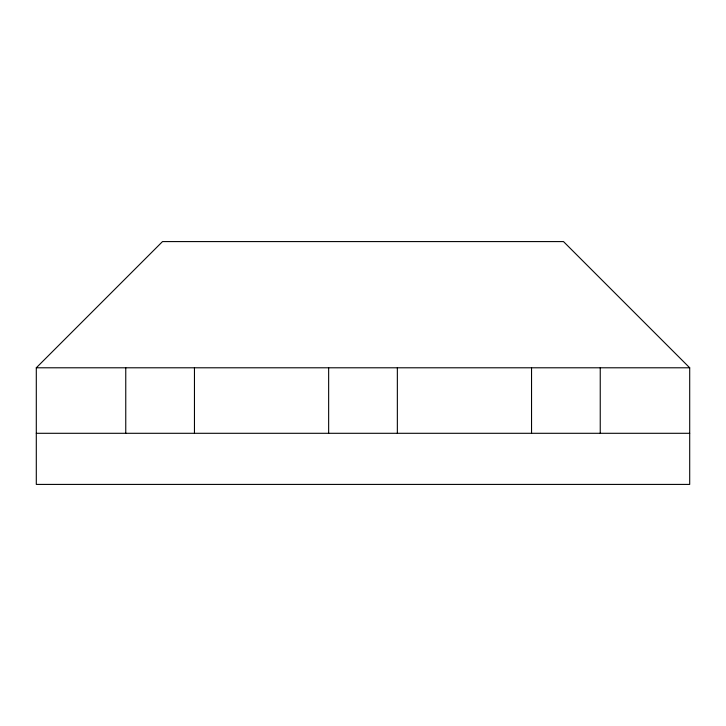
<?xml version="1.0" encoding="UTF-8"?>
<svg xmlns="http://www.w3.org/2000/svg" width="726" height="726" viewBox="0 0 726 726"><rect width="100%" height="100%" fill="white"/><g stroke="black" fill="none" stroke-linecap="round" stroke-linejoin="round"><path stroke-width="1.09" d="M36.3 367.792L162.506 241.586L563.494 241.586L689.7 367.792L689.7 484.414L36.3 484.414L36.3 367.792L689.7 367.792M36.3 433.295L689.7 433.295M600.239 367.792L600.239 433.295M531.541 367.792L531.541 433.295M397.349 367.792L397.349 433.295M328.651 367.792L328.651 433.295M194.459 367.792L194.459 433.295M125.761 367.792L125.761 433.295"/></g></svg>
